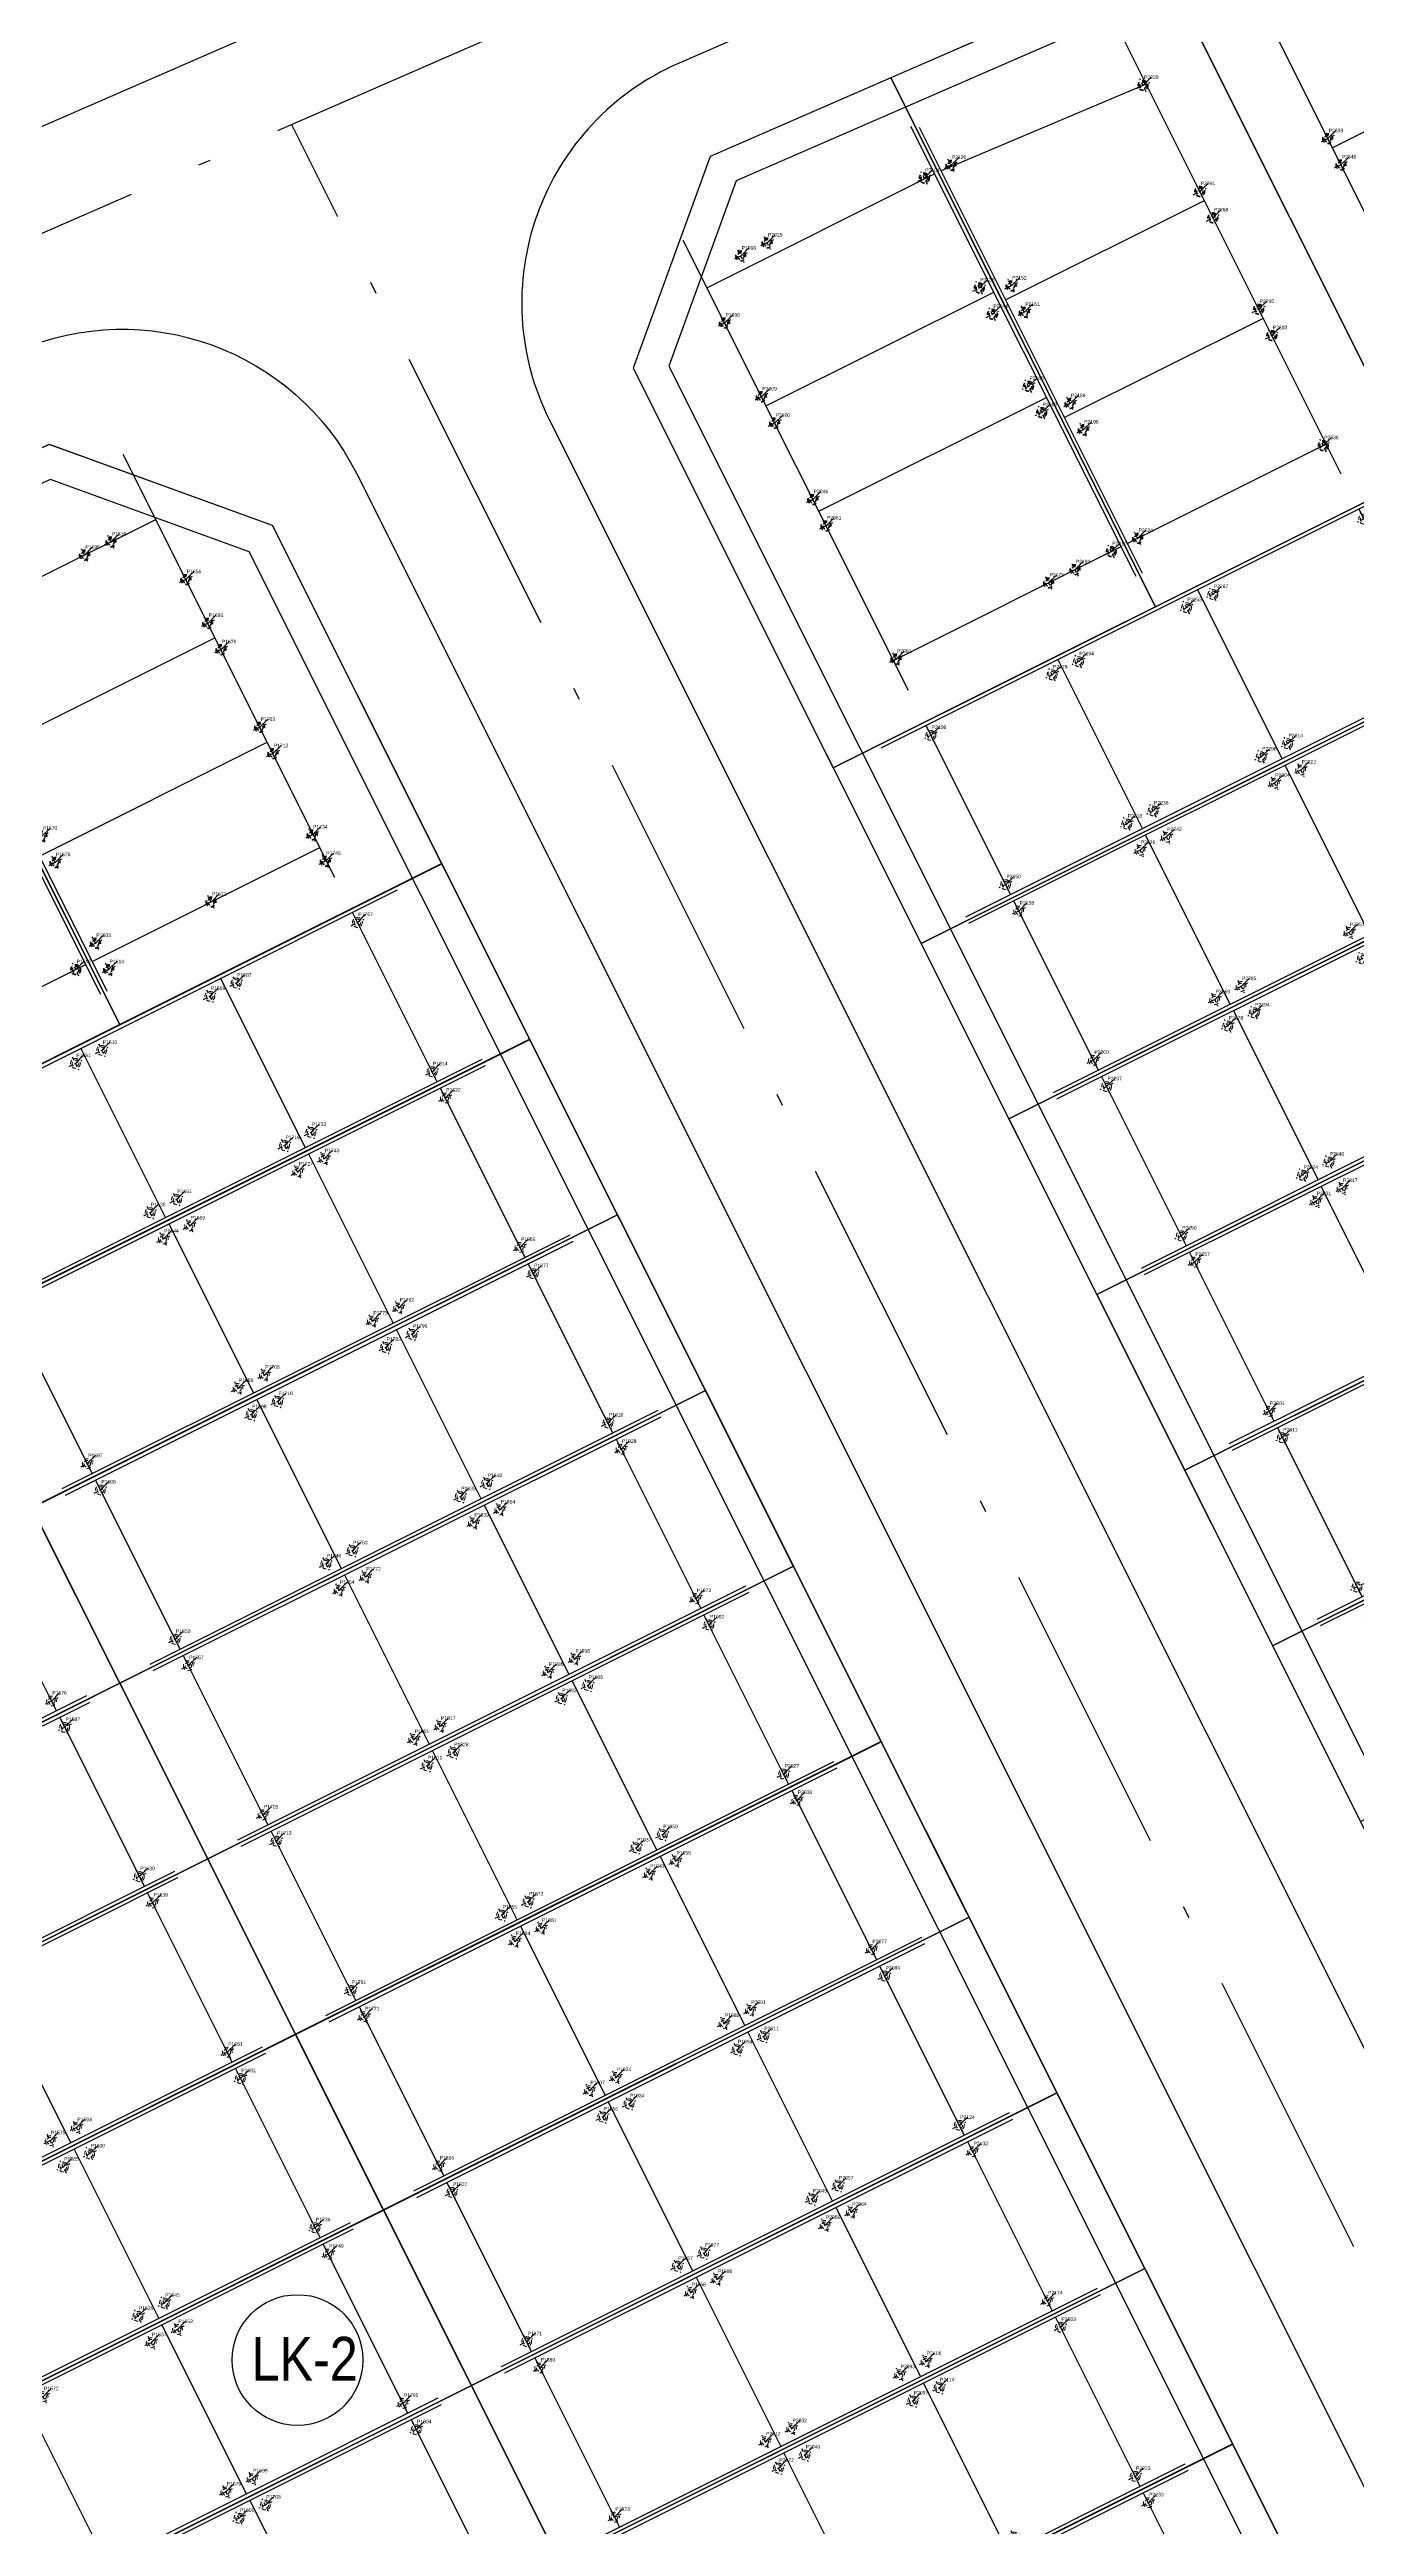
# Model space of a CAD drawing. Header units: millimetres. Extents: x 567980 to 569430, y 2065777 to 2066666.
# Drawn here: x 568764.2 to 568804.1, y 2066330.6 to 2066406.3 of the extents above; entities that cross this region are included whole.
import ezdxf
from ezdxf.enums import TextEntityAlignment as Align
from ezdxf.xclip import XClip

# ---------------------------------------------------------------- set-up
doc = ezdxf.new("R2010")
doc.units = ezdxf.units.MM
for name, pattern in [('ACAD_ISO10W100', [18.5, 12, -3, 0.5, -3]), ('CENTER', [3, 1.5, -0.5, 0.5, -0.5]), ('CENTER2', [1.125, 0.75, -0.125, 0.125, -0.125]), ('HIDDEN', [0.75, 0.5, -0.25]), ('Xref Grid (A1)$0$CENTER2', [1.125, 0.75, -0.125, 0.125, -0.125])]:
    doc.linetypes.add(name, pattern=pattern)
for name, color, linetype in [('01.AXIS', 160, 'CENTER2'), ('13.BEAM', 8, 'Continuous'), ('BoThamCo', 94, 'Continuous'), ('CDC.01.AXIS', 160, 'CENTER2'), ('ChiaLo', 128, 'CENTER'), ('datOlienke', 42, 'Continuous'), ('LogDg', 7, 'Continuous'), ('LoLK', 6, 'Continuous'), ('RANHGIOI', 2, 'HIDDEN'), ('TimDg', 222, 'Continuous'), ('ViaHeS', 32, 'Continuous'), ('Xref Grid (A1)$0$01.AXIS', 160, 'Xref Grid (A1)$0$CENTER2')]:
    doc.layers.add(name, color=color, linetype=linetype)
for name, color, linetype, lineweight in [('A-KY HIEU', 34, 'Continuous', 20), ('A-NET THAY', 125, 'Continuous', 18), ('A-TUONG', 255, 'Continuous', 35), ('boDnv', 54, 'Continuous', 25), ('E- RANH GIOI', 1, 'CENTER', 13), ('kata_text', 254, 'Continuous', 30)]:
    doc.layers.add(name, color=color, linetype=linetype, lineweight=lineweight)
doc.styles.add('kata_dim', font='vnrms.shx', dxfattribs={"width": 0.66, "oblique": 7})
doc.styles.add('kata_text', font='arial.ttf', dxfattribs={"width": 0.8})
doc.styles.add('rms', font='romans.shx', dxfattribs={"width": 0.7, "bigfont": 'vns.shx'})
doc.styles.add('VNH', font='', dxfattribs={"height": 2.5})
doc.styles.get('VNH').set_extended_font_data('.VnArial NarrowH')
doc.linetypes.add('ADL', pattern='A,0.125,-0.15,["++",rms,S=0.5,R=0,X=0,Y=-0.2245],-1.35,1.125', length=2.75)
doc.dimstyles.new('kata_dim_iso', dxfattribs={"dimtxt": 2.5, "dimasz": 1.5, "dimexe": 1.5, "dimexo": 2.5, "dimtad": 1, "dimdec": 0, "dimzin": 0, "dimdsep": 46, "dimtxsty": 'kata_dim', "dimblk": 'kata_block_ArchTick', "dimcen": 0.09, "dimdle": 1.2, "dimclrd": 8, "dimclre": 8, "dimclrt": 3, "dimadec": 0, "dimazin": 0, "dimtfac": 1, "dimtdec": 0, "dimtix": 1, "dimtofl": 0, "dimtmove": 0, "dimatfit": 3, "dimfxl": 3.75, "dimfxlon": 1, "dimtolj": 1, "dimtzin": 0, "dimarcsym": 0})

# ---------------------------------------------------------------- blocks, each defined once
blk = doc.blocks.new('NEN')
at = {"layer": 'boDnv', "color": 10, "linetype": 'ADL', "ltscale": 0.25}
for points in [[(156.672, 80.693), (146.026, 101.979), (139.956, 104.181), (-3.204, 41.78), (-5.746, 35.822), (2.49, 13.482), (8.01, 11.127), (154.618, 75.032)], [(138.064, -70.202), (163.347, -55.493), (165.206, -49.265), (120.533, 40.055), (114.463, 42.257), (87.67, 30.578), (85.617, 24.916), (132.335, -68.493)], [(72.798, 19.248), (66.728, 21.45), (39.936, 9.771), (37.882, 4.109), (87.299, -94.695), (93.027, -96.404), (118.311, -81.695), (120.17, -75.467)]]:
    blk.add_lwpolyline(points, close=True, dxfattribs=at)
at = {"layer": 'BoThamCo'}
blk.add_lwpolyline([(25.78, -0.755), (18.959, 1.719), (12.14, -1.254), (9.257, -7.953), (48.895, -117.546), (54.917, -119.734), (74.12, -108.562), (76.205, -101.576)], close=True, dxfattribs=at)
at = {"layer": 'ChiaLo', "ltscale": 5}
for points in [[(152.12, 92.029), (-2.661, 24.563)], [(151.192, -63.721), (100.653, 37.328)], [(100.475, 17.564), (92.391, 33.727)], [(90.637, 12.644), (126.412, 30.537)], [(93.32, 7.278), (129.095, 25.17)], [(68.846, 4.795), (61.18, 20.122)], [(96.004, 1.911), (131.779, 19.804)], [(106.156, -89.923), (52.918, 16.521)], [(98.688, -3.455), (134.463, 14.438)], [(42.909, -8.178), (78.684, 9.715)], [(101.372, -8.821), (137.147, 9.072)], [(45.593, -13.544), (81.368, 4.349)], [(104.056, -14.187), (139.831, 3.705)], [(48.277, -18.91), (84.052, -1.017)], [(50.961, -24.276), (86.736, -6.384)], [(53.645, -29.643), (89.42, -11.75)], [(56.329, -35.009), (92.104, -17.116)], [(59.013, -40.375), (94.788, -22.482)], [(61.697, -45.741), (97.471, -27.848)], [(64.38, -51.108), (100.155, -33.215)], [(67.064, -56.474), (102.839, -38.581)]]:
    blk.add_lwpolyline(points, dxfattribs=at)
at = {"layer": 'datOlienke'}
for points in [[(157.758, 80.756), (146.742, 102.783), (139.922, 105.257), (-3.967, 42.538), (-6.821, 35.849), (1.701, 12.732), (8.014, 10.038), (155.411, 74.287)], [(138.192, -71.285), (164.192, -56.158), (166.277, -49.172), (121.249, 40.859), (114.429, 43.333), (86.877, 31.323), (84.53, 24.853), (131.634, -69.327)], [(73.514, 20.052), (66.694, 22.526), (39.142, 10.516), (36.795, 4.047), (86.598, -95.529), (93.156, -97.487), (119.156, -82.36), (121.241, -75.374)]]:
    blk.add_lwpolyline(points, close=True, dxfattribs=at)
at = {"layer": 'LogDg'}
for points in [[(34.296, -348.766, -0.124666), (14.114, -339.771, 0.262937), (-5.331, -336.771, -0.009345), (-40.959, -349.473), (-145.868, -384.68, 0.405257), (-155.456, -403.235), (-146.557, -432.72), (-158.046, -436.187), (-166.572, -407.936, 0.423227), (-185.704, -398.049), (-272.077, -427.035, 0.40652), (-277.181, -436.964), (-262.947, -483.397), (-271.552, -486.035), (-285.593, -440.232, 0.421949), (-295.787, -434.992), (-422.26, -477.436, 0.346831), (-427.684, -485.726), (-426.662, -497.249, 0.109851), (-417.21, -527.045), (-422.398, -530.058, -0.109851), (-432.639, -497.779), (-433.194, -491.512, 0.484967), (-443.708, -484.634), (-484.199, -498.222, 0.36701), (-492.228, -511.51), (-484.402, -560.012), (-490.326, -560.967), (-497.433, -516.92, 0.457512), (-512.889, -507.388), (-525.337, -511.314, 0.375227), (-533.554, -524.795, 0.049445), (-523.248, -562.118), (-518.404, -576.577), (-525.515, -578.96), (-530.307, -564.659, -0.044276), (-540.221, -530.036, 0.448349), (-555.614, -520.863), (-568.853, -525.038), (-576.072, -502.149), (-552.391, -494.681, 0.333336), (-544.003, -482.976), (-545.865, -397.305, 0.120559), (-569.998, -307.198), (-621.979, -219.712, 0.334943), (-635.359, -214.239), (-686.931, -227.855), (-689.803, -216.977), (-647.957, -205.93, 0.498191), (-640.704, -188.198), (-654.378, -165.183, -0.144979), (-668.853, -108.061), (-659.845, 118.23, 0.428088), (-671.924, 130.707), (-689.222, 130.58), (-689.305, 141.83), (-670.344, 141.969, 0.400474), (-658.442, 153.492), (-657.828, 168.904), (-656.06, 189.374), (-648.588, 188.728), (-650.341, 168.432), (-650.889, 154.678, 0.425345), (-638.921, 142.201), (-621.613, 142.328, 0.402651), (-609.707, 153.94), (-609.387, 163.859, -0.019867), (-608.227, 179.942), (-606.8, 192.652), (-600.838, 191.983), (-602.264, 179.273, 0.019867), (-603.39, 163.665), (-603.676, 154.802, 0.425871), (-591.594, 142.415), (-548.362, 142.733), (-548.28, 131.483), (-592.887, 131.155, 0.401789), (-604.791, 119.578), (-607.754, 35.571, -0.005984), (-607.983, 30.718, 0.462462), (-599.177, 22.287), (-555.377, 26.801), (-554.762, 20.832), (-603.242, 15.836, 0.355613), (-610.381, 8.689), (-613.794, -24.838, 0.475348), (-605.015, -33.606), (-508.268, -23.636, 0.016072), (-476.806, -19.368, 0.37392), (-470.138, -11.259), (-470.705, 9.348), (-464.707, 9.513), (-464.235, -7.648, 0.461916), (-454.747, -15.288), (-421.581, -8.993, 0.020567), (-382.015, 0.216), (-299.764, 22.963, 0.415004), (-292.798, 35.293), (-296.969, 50.218), (-285.412, 53.448), (-281.218, 38.439, 0.413423), (-268.921, 31.492), (-169.968, 58.858, 0.427702), (-164.496, 69.052), (-169.623, 84.754), (-163.92, 86.616), (-158.479, 69.956, 0.400853), (-148.742, 64.729), (-123.897, 71.6, 0.437327), (-113.795, 91.173), (-114.462, 93.013), (-128.551, 136.154), (-105.736, 143.605), (-91.769, 100.833), (-90.91, 98.466, 0.429754), (-70.957, 89.772, 0.001079), (-63.934, 92.766, 0.001474), (-62.342, 93.454), (-47.534, 99.909, 0.386536), (-43.126, 109.726), (-48.301, 125.574), (-42.598, 127.436), (-38.076, 113.59, 0.442444), (-27.275, 108.739), (111.617, 169.28, 0.414214), (115.754, 179.811), (109.361, 194.478), (114.861, 196.875), (121.255, 182.208, 0.414214), (131.785, 178.071), (252.97, 230.894), (276.872, 241.312), (291.579, 249.057, 0.419837), (295.267, 261.365), (290.95, 269.196), (301.459, 274.99), (306.058, 266.648, 0.408717), (318.136, 263.031), (326.546, 267.464), (332.148, 256.836), (324.233, 252.656, 0.419466), (320.555, 240.352), (397.092, 101.523, 0.433643), (408.413, 98.649), (440.787, 119.386), (444.023, 114.334), (410.428, 92.813, 0.395048), (407.737, 82.215), (451.056, 3.639, -0.005576), (472.219, -35.781, 0.422017), (490.066, -41.118), (502.995, -33.918), (514.672, -54.886), (500.295, -62.892, 0.404193), (495.052, -80.181), (502.502, -94.711), (491.824, -100.186), (485.095, -87.061, 0.424556), (467.192, -81.64), (316.164, -165.913), (307.211, -171.115, 0.396001), (304.075, -181.611), (326.147, -225.742), (318.098, -229.768), (296.726, -187.038, 0.432664), (285.552, -183.699), (178.072, -246.148, 0.389772), (174.86, -256.488), (194.1, -297.126), (188.677, -299.693), (170.231, -260.733, 0.439085), (158.982, -257.239), (145.496, -265.075, -0.013452), (97.701, -291.151, 0.262926), (86.853, -307.563, -0.162068), (76.015, -333.842, 0.270323), (72.318, -353.653), (79.981, -375.074), (57.383, -383.157), (49.72, -361.737, 0.270325), (34.296, -348.766)], [(191.761, -50.531), (96.917, -106.112, 0.395833), (93.785, -116.606), (107.231, -143.491, 0.432836), (118.409, -146.827), (234.309, -78.995, 0.395833), (237.441, -68.502), (223.995, -41.617, 0.432836), (212.817, -38.281), (191.761, -50.531)]]:
    blk.add_lwpolyline(points, format="xyb", dxfattribs=at)
for points in [[(-1.168, 12.049), (-9.545, 35.211, -0.395588), (-5.218, 45.265), (140.335, 108.71, -0.398858), (150.687, 104.955), (161.697, 82.941, -0.429738), (157.739, 72.029), (9.552, 7.436, -0.433088)], [(81.968, 23.269), (128.805, -70.377, 0.432836), (139.983, -73.714), (165.966, -58.597, 0.395833), (169.098, -48.104), (123.817, 42.43, 0.398858), (113.466, 46.185), (85.926, 34.181, 0.429738)], [(83.769, -96.579), (34.233, 2.462, -0.429738), (38.192, 13.375), (65.731, 25.379, -0.398858), (76.083, 21.623), (124.061, -74.306, -0.395833), (120.929, -84.799), (94.947, -99.916, -0.432836)], [(57.283, -121.828), (75.893, -111.001, 0.395833), (79.025, -100.508), (28.348, 0.817, 0.398858), (17.996, 4.572), (10.657, 1.373, 0.395588), (6.33, -8.682), (45.737, -117.634, 0.467936)]]:
    blk.add_lwpolyline(points, format="xyb", close=True, dxfattribs=at)
at = {"layer": 'LoLK'}
for points in [[(108.915, 40.929), (100.653, 37.328), (108.524, 21.59), (116.573, 25.616)], [(100.653, 37.328), (92.391, 33.727), (100.475, 17.564), (108.524, 21.59)], [(92.391, 33.727), (86.877, 31.323), (84.53, 24.853), (90.637, 12.644), (100.475, 17.564)], [(73.514, 20.052), (66.694, 22.526), (61.18, 20.122), (68.846, 4.795), (78.684, 9.715)], [(108.524, 21.59), (90.637, 12.644), (93.32, 7.278), (111.208, 16.224)], [(61.18, 20.122), (52.918, 16.521), (60.797, 0.769), (68.846, 4.795)], [(111.208, 16.224), (93.32, 7.278), (96.004, 1.911), (113.892, 10.858)], [(113.892, 10.858), (96.004, 1.911), (98.688, -3.455), (116.576, 5.491)], [(81.368, 4.349), (78.684, 9.715), (68.846, 4.795), (60.797, 0.769), (63.481, -4.597)], [(116.576, 5.491), (98.688, -3.455), (101.372, -8.821), (119.26, 0.125)], [(84.052, -1.017), (81.368, 4.349), (63.481, -4.597), (66.164, -9.964)], [(119.26, 0.125), (101.372, -8.821), (104.056, -14.187), (121.944, -5.241)], [(86.736, -6.384), (84.052, -1.017), (66.164, -9.964), (68.848, -15.33)], [(124.628, -10.607), (121.944, -5.241), (104.056, -14.187), (106.74, -19.554)], [(89.42, -11.75), (86.736, -6.384), (68.848, -15.33), (71.532, -20.696)], [(66.164, -9.964), (48.277, -18.91), (50.961, -24.276), (68.848, -15.33)], [(92.104, -17.116), (89.42, -11.75), (71.532, -20.696), (74.216, -26.062)], [(68.848, -15.33), (50.961, -24.276), (53.645, -29.643), (71.532, -20.696)], [(94.788, -22.482), (92.104, -17.116), (74.216, -26.062), (76.9, -31.429)], [(71.532, -20.696), (53.645, -29.643), (56.329, -35.009), (74.216, -26.062)], [(97.471, -27.848), (94.788, -22.482), (76.9, -31.429), (79.584, -36.795)], [(74.216, -26.062), (56.329, -35.009), (59.013, -40.375), (76.9, -31.429)], [(100.155, -33.215), (97.471, -27.848), (79.584, -36.795), (82.268, -42.161)], [(76.9, -31.429), (59.013, -40.375), (61.697, -45.741), (79.584, -36.795)], [(102.839, -38.581), (100.155, -33.215), (82.268, -42.161), (84.952, -47.527)], [(79.584, -36.795), (61.697, -45.741), (64.38, -51.108), (82.268, -42.161)], [(105.523, -43.947), (102.839, -38.581), (84.952, -47.527), (87.636, -52.894)]]:
    blk.add_lwpolyline(points, close=True, dxfattribs=at)
at = {"layer": 'RANHGIOI', "color": 1, "ltscale": 9, "const_width": 1}
blk.add_lwpolyline([(460, -51.299, 0.006594), (435.293, -5.051), (303.078, 234.769), (284.672, 225.077), (-55.993, 76.586), (-56.839, 76.223, -0.005137), (-90.743, 62.093), (-377.217, -17.133, -0.020567), (-418.225, -26.678), (-463.443, -35.259, -0.021218), (-506.422, -41.541), (-623.638, -53.62), (-626.464, -70.884, 0.128574), (-620.42, -135.36), (-615.505, -148.86, 0.039408), (-607.143, -167.188), (-594.172, -190.555), (-547.57, -259.493, -0.11987), (-522.704, -326.397), (-507.917, -451.947), (-504.475, -473.277), (-499.271, -471.636), (-50.48, -321.024, 0.050684), (130.425, -239.135), (301.319, -139.843)], format="xyb", close=True, dxfattribs=at)
at = {"layer": 'RANHGIOI', "color": 5, "ltscale": 20, "const_width": 3}
blk.add_lwpolyline([(77.126, -402.722), (-90.743, 62.093)], dxfattribs=at)
at = {"layer": 'TimDg', "linetype": 'ACAD_ISO10W100', "ltscale": 0.75}
for points in [[(-618.456, -41.023), (-507.652, -29.604, 0.021218), (-465.681, -23.47), (-420.462, -14.888, 0.020567), (-380.415, -5.567), (-94.607, 73.475, 0.005041), (-61.569, 87.252, 0.001474), (-59.945, 87.954), (279.472, 235.9), (307.904, 250.872)], [(-358.633, -282.039), (-15.318, -166.825, 0.050829), (-9.777, -164.314), (222.735, -29.039)]]:
    blk.add_lwpolyline(points, format="xyb", dxfattribs=at)
for points in [[(80.71, -412.741), (34.278, -282.941), (-103.138, 96.993), (-128.229, 173.827)], [(170.944, 74.512), (-58.789, -25.625)], [(131.363, -82.199), (74.098, 32.298)], [(26.363, 11.491), (109.634, -155.002)]]:
    blk.add_lwpolyline(points, dxfattribs=at)
at = {"layer": 'ViaHeS', "elevation": 0}
blk.add_lwpolyline([(-483.362, -504.27), (-441.21, -490.124), (-436.029, -493.514), (-435.627, -498.044, 0.109851), (-424.993, -531.564), (-414.615, -525.539, -0.109851), (-423.674, -496.984), (-424.342, -489.445), (-420.001, -483.006), (-295.249, -441.14), (-289.043, -444.33), (-275.854, -487.354), (-258.645, -482.078), (-271.972, -438.601), (-268.698, -432.23), (-181.634, -403.012), (-172.975, -407.486), (-163.79, -437.92), (-140.813, -430.986), (-150.211, -399.847), (-145.597, -390.918), (-39.026, -355.153, 0.008545), (-6.235, -343.522, -0.249193), (12.375, -345.964, 0.09975), (30.772, -354.181, -0.256949), (45.215, -366.957), (51.733, -385.178), (85.63, -373.053), (79.112, -354.831, -0.256949), (82.174, -335.793, 0.136918), (92.607, -310.438, -0.249193), (103.308, -295.017, 0.012659), (148.511, -270.262), (162.157, -262.333), (168.62, -264.341), (185.966, -300.977), (196.811, -295.842), (179.033, -258.291), (181.216, -251.26), (287.384, -189.574), (293.944, -191.534), (314.073, -231.781), (330.172, -223.729), (309.538, -182.474), (311.625, -175.49), (319.134, -171.127), (408.277, -121.386), (412.274, -122.589), (434.351, -165.321), (442.347, -161.19), (420.137, -118.201), (421.38, -114.074), (470.335, -86.758), (479.641, -89.576), (486.485, -102.924), (507.841, -91.973), (500.499, -77.654), (503.421, -68.019), (517.591, -60.128), (500.076, -28.676), (486.971, -35.974), (477.625, -33.17, 0.0056), (456.311, 6.536), (412.324, 86.322), (414.12, 93.398), (444.832, 113.071), (439.977, 120.649), (409.766, 101.296), (403.142, 102.978), (327.714, 239.794), (330.524, 249.193), (334.945, 251.528), (323.749, 272.772), (318.926, 270.23), (309.354, 273.096), (306.713, 277.887), (285.696, 266.299), (288.11, 261.921), (285.295, 252.529), (274.271, 246.724), (129.387, 183.571), (122.806, 186.157), (117.612, 198.074), (106.611, 193.279), (111.806, 181.362), (109.22, 174.781), (26.33, 138.65), (-29.869, 114.154), (-36.004, 116.909), (-39.746, 128.368), (-51.153, 124.642), (-47.055, 112.092), (-50.086, 105.341), (-75.921, 94.08), (-84.511, 97.937), (-100.033, 145.467), (-134.254, 134.292), (-118.657, 86.529), (-123.231, 78.009), (-150.258, 70.535), (-156.629, 73.955), (-161.068, 87.547), (-172.475, 83.822), (-168.207, 70.753), (-171.474, 64.667), (-269.546, 37.545), (-275.711, 41.028), (-279.634, 55.063), (-302.748, 48.603), (-298.843, 34.63), (-302.316, 28.482), (-383.614, 5.999, -0.020567), (-422.7, -3.099), (-456.246, -9.465), (-461.296, -5.399), (-461.708, 9.595), (-473.703, 9.265), (-473.239, -7.637), (-478.028, -13.489, -0.015955), (-508.883, -17.667), (-606.147, -27.691), (-610.614, -23.229), (-607.49, 7.461), (-602.01, 12.947), (-554.455, 17.848), (-555.685, 29.785), (-600.448, 25.172), (-605.043, 29.645, 0.007073), (-604.756, 35.466), (-601.912, 116.095), (-594.665, 123.142), (-548.221, 123.483), (-548.421, 150.733), (-593.42, 150.402), (-600.493, 157.35, -0.027886), (-599.283, 178.939), (-597.857, 191.648), (-609.782, 192.987), (-611.208, 180.277, 0.019867), (-612.385, 163.955), (-612.597, 157.389), (-619.823, 150.342), (-639.316, 150.198), (-646.998, 158.133), (-646.598, 168.196), (-644.852, 188.405), (-659.796, 189.697), (-661.572, 169.14), (-662.014, 158.023), (-670.332, 149.97), (-689.364, 149.83), (-689.163, 122.58), (-671.417, 122.71), (-663.736, 114.776), (-672.6, -107.912, 0.144979), (-657.602, -167.099), (-644.687, -188.836), (-648.335, -197.756), (-691.845, -209.242), (-684.889, -235.59), (-633.86, -222.118), (-622.039, -226.953), (-573.255, -309.058, -0.120474), (-549.614, -397.387), (-547.842, -478.902), (-555.298, -489.306), (-577.876, -496.427), (-567.048, -530.76), (-552.743, -526.248), (-543.713, -531.719, 0.042979), (-533.836, -565.928), (-529.071, -580.151), (-514.848, -575.386), (-519.719, -560.846, -0.045576), (-529.315, -527.166), (-523.005, -516.87), (-508.247, -512.215), (-500.456, -517.02), (-493.287, -561.445), (-481.44, -559.534), (-488.883, -513.408), (-483.362, -504.27)], format="xyb", dxfattribs=at)
at = {"layer": 'ViaHeS'}
for points in [[(157.758, 80.756), (146.742, 102.783), (139.922, 105.257), (-3.967, 42.538), (-6.821, 35.849), (1.701, 12.732), (8.014, 10.038), (155.411, 74.287)], [(138.192, -71.285), (164.192, -56.158), (166.277, -49.172), (121.249, 40.859), (114.429, 43.333), (86.877, 31.323), (84.53, 24.853), (131.634, -69.327)], [(73.514, 20.052), (66.694, 22.526), (39.142, 10.516), (36.795, 4.047), (86.598, -95.529), (93.156, -97.487), (119.156, -82.36), (121.241, -75.374)], [(48.895, -117.546), (9.257, -7.953), (12.14, -1.254), (18.959, 1.719), (25.78, -0.755), (76.205, -101.576), (74.12, -108.562), (54.917, -119.734)]]:
    blk.add_lwpolyline(points, close=True, dxfattribs=at)
blk = doc.blocks.new('NEN M01')
at = {"layer": 'datOlienke'}
blk.add_lwpolyline([(4.737, 4.993), (3.439, 29.587), (-1.824, 34.58), (-158.789, 34.58), (-164.078, 29.588), (-165.502, 4.992), (-160.791, 0), (0, 0)], close=True, dxfattribs=at)
blk = doc.blocks.new('NEN K02')
at = {"layer": 'datOlienke'}
blk.add_lwpolyline([(-109.225, 40), (-114.488, 35.007), (-116.072, 4.993), (-111.335, 0), (0, 0), (4.684, 4.99), (2.786, 35.01), (-2.53, 40)], close=True, dxfattribs=at)
at = {"layer": 'LoLK'}
for points in [[(-109.225, 40), (-114.488, 35.007), (-114.805, 29), (-97.668, 29), (-97.668, 40)], [(-91.668, 40), (-97.668, 40), (-97.668, 29), (-97.668, 20), (-91.668, 20)], [(-91.668, 20), (-97.668, 20), (-97.668, 29), (-97.668, 40), (-91.668, 40)], [(-85.668, 40), (-91.668, 40), (-91.668, 20), (-85.668, 20)], [(-91.668, 20), (-91.668, 40), (-85.668, 40), (-85.668, 20)], [(-79.668, 40), (-85.668, 40), (-85.668, 20), (-79.668, 20)], [(-85.668, 20), (-85.668, 40), (-79.668, 40), (-79.668, 20)], [(-73.668, 40), (-79.668, 40), (-79.668, 20), (-73.668, 20)], [(-79.668, 20), (-79.668, 40), (-73.668, 40), (-73.668, 20)], [(-67.668, 40), (-73.668, 40), (-73.668, 20), (-67.668, 20)], [(-73.668, 20), (-73.668, 40), (-67.668, 40), (-67.668, 20)], [(-61.668, 40), (-67.668, 40), (-67.668, 20), (-61.668, 20)], [(-67.668, 20), (-67.668, 40), (-61.668, 40), (-61.668, 20)], [(-61.668, 20), (-67.668, 20), (-67.668, 29), (-67.668, 40), (-61.668, 40)], [(-55.668, 40), (-61.668, 40), (-61.668, 20), (-55.668, 20)], [(-61.668, 20), (-61.668, 40), (-55.668, 40), (-55.668, 20)], [(-61.668, 20), (-61.668, 40), (-55.668, 40), (-55.668, 20)], [(-49.668, 40), (-55.668, 40), (-55.668, 20), (-49.668, 20)], [(-55.668, 20), (-55.668, 40), (-49.668, 40), (-49.668, 20)], [(-55.668, 20), (-55.668, 40), (-49.668, 40), (-49.668, 20)], [(-43.668, 40), (-49.668, 40), (-49.668, 20), (-43.668, 20)], [(-49.668, 20), (-49.668, 40), (-43.668, 40), (-43.668, 20)], [(-43.668, 20), (-43.668, 40), (-49.668, 40), (-49.668, 20)], [(-49.668, 20), (-43.668, 20), (-43.668, 29), (-43.668, 40), (-49.668, 40)], [(-37.668, 40), (-43.668, 40), (-43.668, 20), (-37.668, 20)], [(-43.668, 20), (-43.668, 40), (-37.668, 40), (-37.668, 20)], [(-37.668, 20), (-37.668, 40), (-43.668, 40), (-43.668, 20)], [(-114.805, 29), (-115.28, 20), (-97.668, 20), (-97.668, 29)], [(-85.668, 20), (-85.668, 0), (-79.668, 0), (-79.668, 20)], [(-79.668, 20), (-79.668, 0), (-73.668, 0), (-73.668, 20)], [(-73.668, 20), (-73.668, 0), (-67.668, 0), (-67.668, 20)], [(-67.668, 20), (-67.668, 0), (-61.668, 0), (-61.668, 20)], [(-61.668, 20), (-67.668, 20), (-67.668, 11), (-67.668, 0), (-61.668, 0)], [(-61.668, 20), (-61.668, 0), (-55.668, 0), (-55.668, 20)], [(-61.668, 20), (-61.668, 0), (-55.668, 0), (-55.668, 20)], [(-55.668, 20), (-55.668, 0), (-49.668, 0), (-49.668, 20)], [(-55.668, 20), (-55.668, 0), (-49.668, 0), (-49.668, 20)]]:
    blk.add_lwpolyline(points, close=True, dxfattribs=at)
blk = doc.blocks.new('A$C758D662A')
at = {"linetype": 'HIDDEN', "ltscale": 500}
for radius in [300, 200]:
    blk.add_circle((0, 0), radius, dxfattribs=at)
at = {"layer": 'CDC.01.AXIS', "ltscale": 200}
for p, q in [((437, 0), (-437, 0)), ((0, 437), (0, -437))]:
    blk.add_line(p, q, dxfattribs=at)
blk = doc.blocks.new('T2 CUM A7')
at = {"layer": '01.AXIS', "ltscale": 500}
for p, q in [((0.11, 0.914), (0.11, -14.466)), ((7.89, 0.914), (7.89, -14.466)), ((8.11, 0.914, 0), (8.11, -14.322, 0)), ((14.89, 0.914, 0), (14.89, -14.322, 0)), ((19.11, 0.914, 0), (19.11, -13.297, 0)), ((25.89, 0.914, 0), (25.89, -13.297, 0)), ((26.11, 0.914, 0), (26.11, -13.543, 0)), ((33.89, 0.914, 0), (33.89, -13.543, 0)), ((0.05, -0.11), (7.89, -0.11)), ((14.94, -0.11, 0), (8.11, -0.11, 0)), ((19.05, -0.11, 0), (25.89, -0.11, 0)), ((26.11, -0.11, 0), (33.89, -0.11, 0)), ((26.11, -3.71, 0), (33.89, -3.71, 0)), ((14.89, -4.41, 0), (8.11, -4.41, 0)), ((19.11, -4.11, 0), (25.89, -4.11, 0)), ((0.11, -5.21), (7.89, -5.21)), ((26.11, -7.28, 0), (33.89, -7.28, 0)), ((19.11, -8.13, 0), (25.89, -8.13, 0)), ((0.11, -8.81), (7.89, -8.81)), ((14.89, -8.43, 0), (8.11, -8.43, 0)), ((30.014, -11.32, 0), (33.89, -11.32, 0)), ((26.11, -11.7, 0), (29.38, -11.7, 0)), ((0.11, -12.85), (7.89, -12.85))]:
    blk.add_line(p, q, dxfattribs=at)
at = {"layer": '01.AXIS', "ltscale": 500, "elevation": 0}
for points in [[(19.11, -12.153), (25.89, -11.724)], [(14.89, -12.41), (8.11, -12.84)]]:
    blk.add_lwpolyline(points, dxfattribs=at)
at = {"layer": '13.BEAM', "ltscale": 500}
blk.add_line((7.442, -13.011), (7.443, -13.011), dxfattribs=at)
at = {"yscale": 0.0005, "zscale": 0.0005}
for p, xscale in [((0.2, -0.11), 0.0005), ((7.55, -0.11), -0.0005), ((8.45, -0.11, 0), 0.0005), ((14.79, -0.11, 0), -0.0005), ((19.2, -0.11, 0), 0.0005), ((25.55, -0.11, 0), -0.0005), ((26.45, 0.34), 0.0005), ((30.17, -0.11, 0), 0.0005), ((33.85, 0.34), 0.0005), ((26.45, -0.56), 0.0005), ((33.85, -0.56), 0.0005), ((8.45, -3.82, 0), 0.0005), ((14.89, -3.82, 0), -0.0005), ((19.11, -3.66, 0), 0.0005), ((25.55, -3.66, 0), -0.0005), ((26.45, -3.32), 0.0005), ((33.89, -3.32), 0.0005), ((0.11, -4.71), 0.0005), ((8.45, -4.72, 0), 0.0005), ((14.89, -4.72, 0), -0.0005), ((19.11, -4.56, 0), 0.0005), ((25.55, -4.56, 0), -0.0005), ((26.45, -4.22), 0.0005), ((33.89, -4.22), 0.0005), ((0.11, -5.61), 0.0005), ((26.45, -6.87), 0.0005), ((33.89, -6.87, 0), 0.0005), ((19.11, -7.54, 0), 0.0005), ((25.55, -7.54, 0), -0.0005), ((26.45, -7.77), 0.0005), ((33.89, -7.77, 0), 0.0005), ((0.11, -8.22), 0.0005), ((7.55, -8.22), -0.0005), ((8.45, -7.84, 0), 0.0005), ((14.89, -7.845, 0), -0.0005), ((19.11, -8.44, 0), 0.0005), ((25.55, -8.44, 0), -0.0005), ((0.11, -9.12), 0.0005), ((7.55, -9.12), -0.0005), ((8.45, -8.74, 0), 0.0005), ((14.89, -8.745, 0), -0.0005), ((33.89, -9.267), 0.0005), ((26.45, -11.25, 0), 0.0005), ((31.457, -11.32, 0), 0.0005), ((32.357, -11.32, 0), 0.0005), ((0.11, -11.64), 0.0005), ((19.21, -12.15, 0), 0.0005), ((25.55, -11.725, 0), -0.0005), ((26.45, -12.15, 0), 0.0005), ((7.55, -12.873), -0.0005), ((8.45, -12.856, 0), 0.0005), ((14.793, -12.42, 0), -0.0005)]:
    blk.add_blockref('A$C758D662A', p, dxfattribs=dict(at, xscale=xscale))
at = {"yscale": 0.0005, "zscale": 0.0005, "rotation": 270}
for p, xscale in [((5.41, -0.11), 0.0005), ((6.31, -0.11), 0.0005), ((7.55, -4.86), -0.0005), ((7.55, -5.76), -0.0005), ((1.47, -13.25), 0.0005), ((2.37, -13.25), 0.0005)]:
    blk.add_blockref('A$C758D662A', p, dxfattribs=dict(at, xscale=xscale))
blk = doc.blocks.new('pile Plan')
at = {"xscale": 0.5, "yscale": 0.5, "zscale": 0.5}
for p in [(340, 14779), (5440.000004, 14779), (340, 9630), (5440.000004, 9630), (340, 8730), (5440.000004, 8730), (340, 5040), (5440.000004, 5040), (340, 4140), (5440.000004, 4140), (340, -1), (5440.000004, -1)]:
    blk.add_blockref('A$C758D662A', p, dxfattribs=at)
blk = doc.blocks.new('a5 sao - 2')
at = {"layer": 'Xref Grid (A1)$0$01.AXIS', "ltscale": 500}
for p, q in [((-5.89, -1.086), (-5.89, -18.434)), ((-0.11, -1.086), (-0.11, -18.434)), ((-5.89, -2.11), (-0.11, -2.11)), ((-5.89, -7.62), (-0.11, -7.62)), ((-5.89, -12.39), (-0.11, -12.39)), ((-5.89, -16.89), (-0.11, -16.89))]:
    blk.add_line(p, q, dxfattribs=at)
at = {"xscale": 0.001, "yscale": 0.001, "zscale": 0.001}
blk.add_blockref('pile Plan', (-5.89, -16.89), dxfattribs=at)
blk = doc.blocks.new('a1 sao - 2')
at = {"layer": 'Xref Grid (A1)$0$01.AXIS', "ltscale": 500}
for p, q in [((0.11, -1.086), (0.11, -18.434)), ((5.89, -1.086), (5.89, -18.434)), ((0.11, -2.11), (5.89, -2.11)), ((0.11, -7.62), (5.89, -7.62)), ((0.11, -12.39), (5.89, -12.39)), ((0.11, -16.89), (5.89, -16.89))]:
    blk.add_line(p, q, dxfattribs=at)
at = {"xscale": 0.001, "yscale": 0.001, "zscale": 0.001}
blk.add_blockref('pile Plan', (0.11, -16.89), dxfattribs=at)
blk = doc.blocks.new('A5 - 2')
at = {"layer": 'Xref Grid (A1)$0$01.AXIS', "ltscale": 500}
for p, q in [((0.11, -1.086), (0.11, -18.434)), ((5.89, -1.086), (5.89, -18.434)), ((0.11, -2.11), (5.89, -2.11)), ((0.11, -7.62), (5.89, -7.62)), ((0.11, -12.39), (5.89, -12.39)), ((0.11, -16.89), (5.89, -16.89))]:
    blk.add_line(p, q, dxfattribs=at)
at = {"xscale": 0.001, "yscale": 0.001, "zscale": 0.001}
blk.add_blockref('pile Plan', (0.11, -16.89), dxfattribs=at)
blk = doc.blocks.new('A1 - 2')
at = {"layer": 'Xref Grid (A1)$0$01.AXIS', "ltscale": 500}
for p, q in [((0.11, -1.086), (0.11, -18.434)), ((5.89, -1.086), (5.89, -18.434)), ((0.11, -2.11), (5.89, -2.11)), ((0.11, -7.62), (5.89, -7.62)), ((0.11, -12.39), (5.89, -12.39)), ((0.11, -16.89), (5.89, -16.89))]:
    blk.add_line(p, q, dxfattribs=at)
at = {"xscale": 0.001, "yscale": 0.001, "zscale": 0.001}
blk.add_blockref('pile Plan', (0.11, -16.89), dxfattribs=at)
blk = doc.blocks.new('kata_block_ArchTick')
at = {"color": 8}
blk.add_line((1, 0), (-1, 0), dxfattribs=at)
at = {"color": 8, "const_width": 0.15}
blk.add_lwpolyline([(-0.5, -0.5), (0.5, 0.5)], dxfattribs=at)
blk = doc.blocks.new('A$C33BC4D2A')
at = {"layer": 'A-KY HIEU', "color": 0, "const_width": 1.022}
blk.add_lwpolyline([(14.345, -292.097), (14.345, -4.903), (414.985, -4.903), (414.985, -292.097)], close=True, dxfattribs=at)
at = {"layer": 'Defpoints', "color": 125}
blk.add_lwpolyline([(0, -297), (420, -297), (420, 0), (0, 0)], close=True, dxfattribs=at)
blk = doc.blocks.new('*U58')
at = {"color": 0, "ltscale": 0.8, "style": 'kata_text', "width": 0.8, "flags": 1}
blk.add_attdef('CHU_THICH', text='', height=2.2, dxfattribs=at).set_placement((0, 0), align=Align.MIDDLE_CENTER)
at = {"color": 0, "ltscale": 0.8, "style": 'kata_text', "width": 0.8}
blk.add_attdef('TEN', text='', height=2.2, dxfattribs=at).set_placement((5, 5), align=Align.MIDDLE_CENTER)
at = {"layer": 'Defpoints'}
blk.add_leader([(0, 0), (5, 5)], dimstyle='kata_dim_iso', override={"dimasz": 0.6, "dimgap": 0.625, "dimtad": 0}, dxfattribs=at)
blk = doc.blocks.new('A$C1AAD29DE')
at = {"layer": 'kata_text', "xscale": 50, "yscale": 50, "zscale": 50}
for p, values in [((169960, -32305, 0), {'TEN': 'P2230'}), ((175620, -33939, 0), {'TEN': 'P2339'}), ((163257, -35149, 0), {'TEN': 'P2104'}), ((164072, -34760, 0), {'TEN': 'P2120'}), ((176023, -34746, 0), {'TEN': 'P2346'}), ((171696, -35559, 0), {'TEN': 'P2261'}), ((172100, -36366, 0), {'TEN': 'P2268'}), ((158440, -37135, 0), {'TEN': 'P2015'}), ((157632, -37539, 0), {'TEN': 'P1996'}), ((164941, -38516, 0), {'TEN': 'P2136'}), ((165919, -38454, 0), {'TEN': 'P2152'}), ((157134, -39594, 0), {'TEN': 'P1990'}), ((165345, -39324, 0), {'TEN': 'P2144'}), ((166323, -39261, 0), {'TEN': 'P2161'}), ((173502, -39171, 0), {'TEN': 'P2296'}), ((173906, -39978, 0), {'TEN': 'P2303'}), ((158265, -41856, 0), {'TEN': 'P2009'}), ((166450, -41531, 0), {'TEN': 'P2165'}), ((167724, -42061, 0), {'TEN': 'P2189'}), ((158669, -42663, 0), {'TEN': 'P2020'}), ((166853, -42339, 0), {'TEN': 'P2169'}), ((168127, -42868, 0), {'TEN': 'P2196'}), ((175482, -43352, 0), {'TEN': 'P2336'}), ((159840, -45005, 0), {'TEN': 'P2046'}), ((160244, -45813, 0), {'TEN': 'P2051'}), ((138329, -46306, 0), {'TEN': 'P1616'}), ((168985, -46601, 0), {'TEN': 'P2210'}), ((169793, -46197, 0), {'TEN': 'P2224'}), ((137521, -46709, 0), {'TEN': 'P1595'}), ((167872, -47158, 0), {'TEN': 'P2192'}), ((140626, -47459, 0), {'TEN': 'P1656'}), ((167065, -47562, 0), {'TEN': 'P2175'}), ((172099, -47916, 0), {'TEN': 'P2267'}), ((141298, -48803, 0), {'TEN': 'P1668'}), ((171291, -48320, 0), {'TEN': 'P2253'}), ((141702, -49611, 0), {'TEN': 'P1676'}), ((162390, -49900, 0), {'TEN': 'P2091'}), ((167173, -50380, 0), {'TEN': 'P2178'}), ((167980, -49976, 0), {'TEN': 'P2194'}), ((142891, -51989, 0), {'TEN': 'P1703'}), ((163457, -52238, 0), {'TEN': 'P2108'}), ((174388, -52492, 0), {'TEN': 'P2314'}), ((143295, -52796, 0), {'TEN': 'P1712'}), ((173580, -52896, 0), {'TEN': 'P2298'}), ((174792, -53300, 0), {'TEN': 'P2322'}), ((173984, -53704, 0), {'TEN': 'P2304'}), ((169462, -54956, 0), {'TEN': 'P2218'}), ((170269, -54552, 0), {'TEN': 'P2236'}), ((136215, -55328, 0), {'TEN': 'P1570'}), ((144498, -55291, 0), {'TEN': 'P1734'}), ((170673, -55360, 0), {'TEN': 'P2242'}), ((136619, -56135, 0), {'TEN': 'P1578'}), ((144902, -56098, 0), {'TEN': 'P1745'}), ((169865, -55764, 0), {'TEN': 'P2226'}), ((165746, -56814, 0), {'TEN': 'P2150'}), ((141398, -57346, 0), {'TEN': 'P1671'}), ((145885, -57973, 0), {'TEN': 'P1767'}), ((166150, -57622, 0), {'TEN': 'P2158'}), ((137857, -58612, 0), {'TEN': 'P1603'}), ((176273, -58280, 0), {'TEN': 'P2351'}), ((137252, -59419, 0), {'TEN': 'P1592'}), ((138261, -59419, 0), {'TEN': 'P1614'}), ((141362, -60236, 0), {'TEN': 'P1669'}), ((142170, -59832, 0), {'TEN': 'P1687'}), ((172962, -59936, 0), {'TEN': 'P2285'}), ((172154, -60340, 0), {'TEN': 'P2269'}), ((173366, -60744, 0), {'TEN': 'P2294'}), ((172558, -61147, 0), {'TEN': 'P2278'}), ((137243, -62296, 0), {'TEN': 'P1591'}), ((138051, -61892, 0), {'TEN': 'P1610'}), ((148174, -62550, 0), {'TEN': 'P1814'}), ((168438, -62198, 0), {'TEN': 'P2200'}), ((168842, -63006, 0), {'TEN': 'P2207'}), ((148578, -63357, 0), {'TEN': 'P1822'}), ((143651, -64812, 0), {'TEN': 'P1719'}), ((144458, -64408, 0), {'TEN': 'P1733'}), ((144055, -65620, 0), {'TEN': 'P1727'}), ((144862, -65216, 0), {'TEN': 'P1743'}), ((175655, -65320, 0), {'TEN': 'P2340'}), ((174847, -65724, 0), {'TEN': 'P2324'}), ((176059, -66128, 0), {'TEN': 'P2347'}), ((139532, -66872, 0), {'TEN': 'P1635'}), ((140340, -66468, 0), {'TEN': 'P1651'}), ((175251, -66531, 0), {'TEN': 'P2331'}), ((139936, -67679, 0), {'TEN': 'P1644'}), ((140744, -67276, 0), {'TEN': 'P1659'}), ((171131, -67582, 0), {'TEN': 'P2250'}), ((150867, -67933, 0), {'TEN': 'P1866'}), ((171535, -68390, 0), {'TEN': 'P2257'}), ((151271, -68741, 0), {'TEN': 'P1877'}), ((147151, -69792, 0), {'TEN': 'P1792'}), ((146344, -70196, 0), {'TEN': 'P1775'}), ((147555, -70600, 0), {'TEN': 'P1799'}), ((146748, -71003, 0), {'TEN': 'P1783'}), ((142225, -72256, 0), {'TEN': 'P1688'}), ((143032, -71852, 0), {'TEN': 'P1706'}), ((142629, -73063, 0), {'TEN': 'P1698'}), ((143436, -72660, 0), {'TEN': 'P1716'}), ((173824, -72966, 0), {'TEN': 'P2301'}), ((153560, -73317, 0), {'TEN': 'P1919'}), ((174228, -73774, 0), {'TEN': 'P2311'}), ((137605, -74567, 0), {'TEN': 'P1597'}), ((153964, -74125, 0), {'TEN': 'P1928'}), ((138008, -75374, 0), {'TEN': 'P1608'}), ((149844, -75176, 0), {'TEN': 'P1848'}), ((149036, -75580, 0), {'TEN': 'P1835'}), ((150248, -75984, 0), {'TEN': 'P1854'}), ((149440, -76387, 0), {'TEN': 'P1839'}), ((144918, -77640, 0), {'TEN': 'P1746'}), ((145725, -77236, 0), {'TEN': 'P1763'}), ((145322, -78447, 0), {'TEN': 'P1754'}), ((146129, -78043, 0), {'TEN': 'P1772'}), ((156253, -78701, 0), {'TEN': 'P1972'}), ((140297, -79951, 0), {'TEN': 'P1650'}), ((156656, -79509, 0), {'TEN': 'P1982'}), ((140701, -80758, 0), {'TEN': 'P1657'}), ((152537, -80560, 0), {'TEN': 'P1898'}), ((151729, -80964, 0), {'TEN': 'P1885'}), ((152941, -81367, 0), {'TEN': 'P1906'}), ((136509, -81845, 0), {'TEN': 'P1576'}), ((152133, -81771, 0), {'TEN': 'P1892'}), ((136913, -82653, 0), {'TEN': 'P1587'}), ((147610, -83024, 0), {'TEN': 'P1801'}), ((148418, -82620, 0), {'TEN': 'P1817'}), ((148014, -83831, 0), {'TEN': 'P1811'}), ((148822, -83427, 0), {'TEN': 'P1828'}), ((158945, -84085, 0), {'TEN': 'P2027'}), ((142990, -85335, 0), {'TEN': 'P1705'}), ((159349, -84893, 0), {'TEN': 'P2036'}), ((155230, -85944, 0), {'TEN': 'P1950'}), ((143394, -86142, 0), {'TEN': 'P1713'}), ((154422, -86348, 0), {'TEN': 'P1937'}), ((155633, -86751, 0), {'TEN': 'P1955'}), ((139202, -87229, 0), {'TEN': 'P1630'}), ((154826, -87155, 0), {'TEN': 'P1943'}), ((139605, -88037, 0), {'TEN': 'P1639'}), ((150303, -88408, 0), {'TEN': 'P1855'}), ((151111, -88004, 0), {'TEN': 'P1873'}), ((151515, -88811, 0), {'TEN': 'P1881'}), ((150707, -89215, 0), {'TEN': 'P1864'}), ((161638, -89469, 0), {'TEN': 'P2077'}), ((162042, -90277, 0), {'TEN': 'P2084'}), ((145683, -90719, 0), {'TEN': 'P1761'}), ((157922, -91328, 0), {'TEN': 'P2001'}), ((146087, -91526, 0), {'TEN': 'P1771'}), ((157115, -91732, 0), {'TEN': 'P1988'}), ((158326, -92135, 0), {'TEN': 'P2011'}), ((141894, -92613, 0), {'TEN': 'P1681'}), ((157519, -92539, 0), {'TEN': 'P1994'}), ((142298, -93421, 0), {'TEN': 'P1691'}), ((153804, -93388, 0), {'TEN': 'P1924'}), ((152996, -93792, 0), {'TEN': 'P1907'}), ((154207, -94195, 0), {'TEN': 'P1934'}), ((137274, -94924, 0), {'TEN': 'P1593'}), ((153400, -94599, 0), {'TEN': 'P1916'}), ((164331, -94853, 0), {'TEN': 'P2124'}), ((136466, -95328, 0), {'TEN': 'P1575'}), ((137678, -95732, 0), {'TEN': 'P1600'}), ((164735, -95661, 0), {'TEN': 'P2132'}), ((136870, -96136, 0), {'TEN': 'P1585'}), ((148376, -96103, 0), {'TEN': 'P1816'}), ((160615, -96712, 0), {'TEN': 'P2057'}), ((148780, -96910, 0), {'TEN': 'P1827'}), ((159807, -97116, 0), {'TEN': 'P2045'}), ((161019, -97519, 0), {'TEN': 'P2064'}), ((144587, -97997, 0), {'TEN': 'P1736'}), ((160211, -97923, 0), {'TEN': 'P2050'}), ((144991, -98805, 0), {'TEN': 'P1749'}), ((156496, -98772, 0), {'TEN': 'P1977'}), ((155689, -99176, 0), {'TEN': 'P1957'}), ((156900, -99579, 0), {'TEN': 'P1986'}), ((139967, -100308, 0), {'TEN': 'P1645'}), ((156093, -99983, 0), {'TEN': 'P1968'}), ((167024, -100237, 0), {'TEN': 'P2174'}), ((139159, -100712, 0), {'TEN': 'P1629'}), ((140371, -101116, 0), {'TEN': 'P1652'}), ((167428, -101045, 0), {'TEN': 'P2183'}), ((139563, -101520, 0), {'TEN': 'P1637'}), ((151068, -101487, 0), {'TEN': 'P1871'}), ((151472, -102294, 0), {'TEN': 'P1880'}), ((162500, -102500, 0), {'TEN': 'P2093'}), ((163308, -102096, 0), {'TEN': 'P2106'}), ((136252, -103176, 0), {'TEN': 'P1572'}), ((147280, -103381, 0), {'TEN': 'P1795'}), ((162904, -103307, 0), {'TEN': 'P2097'}), ((163712, -102903, 0), {'TEN': 'P2114'}), ((147684, -104189, 0), {'TEN': 'P1804'}), ((159189, -104156, 0), {'TEN': 'P2032'}), ((158382, -104560, 0), {'TEN': 'P2012'}), ((159593, -104963, 0), {'TEN': 'P2040'}), ((142660, -105692, 0), {'TEN': 'P1699'}), ((158785, -105367, 0), {'TEN': 'P2022'}), ((169716, -105621, 0), {'TEN': 'P2223'}), ((141852, -106096, 0), {'TEN': 'P1679'}), ((143063, -106500, 0), {'TEN': 'P1708'}), ((170120, -106429, 0), {'TEN': 'P2233'}), ((142256, -106904, 0), {'TEN': 'P1690'}), ((153761, -106870, 0), {'TEN': 'P1923'})]:
    blk.add_blockref('*U58', p, dxfattribs=at).add_auto_attribs(values)

msp = doc.modelspace()

# ---------------------------------------------------------------- block references
at = {"layer": 'boDnv', "extrusion": (-2.4685e-06, 4.62064e-06, 1)}
ref = msp.add_blockref('NEN', (568697.481, 2066371.697, 8.143), dxfattribs=at)
XClip(ref).set_block_clipping_path([(-95.7748162709, -416.20828746), (591.9650857092, 169.550739368)])

# ---------------------------------------------------------------- next in the draw order: linework, layer by layer
at = {"layer": 'kata_text', "extrusion": (-2.4685e-06, 4.62064e-06, 1)}
msp.add_circle((568771.754, 2066335.682, 8.143), 1.997, dxfattribs=at)

# ---------------------------------------------------------------- next in the draw order: block references
at = {"layer": 'A-NET THAY', "extrusion": (-2.4685e-06, 4.62064e-06, 1)}
for name, p, xscale, yscale, zscale, rotation in [('A1 - 2', (568806.004, 2066393.288, 8.143), 0.9999476230159845, 0.9999476230159845, 0.9999476230159845, 296.5718179021275), ('A5 - 2', (568811.371, 2066382.556, 8.143), -0.9999476230159845, 0.9999476230159846, 0.9999476230159847, 296.5718179021275), ('A5 - 2', (568811.371, 2066382.556, 8.143), 0.9999476230159845, 0.9999476230159845, 0.9999476230159845, 296.5718179021275), ('a1 sao - 2', (568760.962, 2066367.095, 8.143), 0.9999476230159845, 0.9999476230159845, 0.9999476230159845, 116.5718179021275), ('A1 - 2', (568816.739, 2066371.824, 8.143), -0.9999476230159845, 0.9999476230159846, 0.9999476230159847, 296.5718179021275), ('a1 sao - 2', (568760.962, 2066367.095, 8.143), -0.9999476230159847, 0.9999476230159846, 0.9999476230159847, 116.5718179021276), ('A1 - 2', (568816.739, 2066371.824, 8.143), 0.9999476230159845, 0.9999476230159845, 0.9999476230159845, 296.5718179021275), ('a5 sao - 2', (568763.646, 2066361.729, 8.143), 0.9999476230159845, 0.9999476230159845, 0.9999476230159845, 116.5718179021275), ('A5 - 2', (568822.106, 2066361.092, 8.143), -0.9999476230159845, 0.9999476230159846, 0.9999476230159847, 296.5718179021275), ('a5 sao - 2', (568769.014, 2066350.997, 8.143), -0.9999476230159847, 0.9999476230159846, 0.9999476230159847, 116.5718179021276), ('A5 - 2', (568766.33, 2066356.363, 8.143), -0.9999476230159845, 0.9999476230159846, 0.9999476230159847, 296.5718179021275), ('a1 sao - 2', (568771.698, 2066345.631, 8.143), 0.9999476230159845, 0.9999476230159845, 0.9999476230159845, 116.5718179021275), ('A5 - 2', (568766.33, 2066356.363, 8.143), 0.9999476230159845, 0.9999476230159845, 0.9999476230159845, 296.5718179021275), ('a1 sao - 2', (568771.698, 2066345.631, 8.143), -0.9999476230159847, 0.9999476230159846, 0.9999476230159847, 116.5718179021276), ('A1 - 2', (568771.698, 2066345.631, 8.143), -0.9999476230159845, 0.9999476230159846, 0.9999476230159847, 296.5718179021275), ('a5 sao - 2', (568774.381, 2066340.265, 8.143), 0.9999476230159845, 0.9999476230159845, 0.9999476230159845, 116.5718179021275), ('A1 - 2', (568771.698, 2066345.631, 8.143), 0.9999476230159845, 0.9999476230159845, 0.9999476230159845, 296.5718179021275), ('a5 sao - 2', (568779.749, 2066329.533, 8.143), -0.9999476230159847, 0.9999476230159846, 0.9999476230159847, 116.5718179021276), ('A5 - 2', (568777.065, 2066334.899, 8.143), -0.9999476230159845, 0.9999476230159846, 0.9999476230159847, 296.5718179021275), ('a1 sao - 2', (568782.433, 2066324.167, 8.143), 0.9999476230159845, 0.9999476230159845, 0.9999476230159845, 116.5718179021275), ('A5 - 2', (568777.065, 2066334.899, 8.143), 0.9999476230159845, 0.9999476230159845, 0.9999476230159845, 296.5718179021275), ('a1 sao - 2', (568782.433, 2066324.167, 8.143), -0.9999476230159847, 0.9999476230159846, 0.9999476230159847, 116.5718179021276)]:
    msp.add_blockref(name, p, dxfattribs=dict(at, xscale=xscale, yscale=yscale, zscale=zscale, rotation=rotation))
at = {"layer": 'A-TUONG', "extrusion": (-2.4685e-06, 4.62064e-06, 1), "xscale": -0.9999476230159848, "yscale": 0.9999476230159846, "zscale": 0.9999476230159847, "rotation": 206.5718179021274}
for p in [(568789.905, 2066387.472, 8.143), (568742.181, 2066366.646, 8.143)]:
    msp.add_blockref('T2 CUM A7', p, dxfattribs=at)
at = {"layer": 'E- RANH GIOI', "extrusion": (-2.4685e-06, 4.62064e-06, 1), "xscale": 2.114336868039268, "yscale": 2.114336868039268, "zscale": 2.114336868039268}
msp.add_blockref('A$C33BC4D2A', (568541.684, 2066558.171, 8.143), dxfattribs=at)
at = {"layer": 'kata_text', "extrusion": (-2.4685e-06, 4.62064e-06, 1), "xscale": 0.0009966571095134595, "yscale": 0.0009966571095134595, "zscale": 0.0009966571095134595}
msp.add_blockref('A$C1AAD29DE', (568628.188, 2066437.393, 8.143), dxfattribs=at)
at = {"layer": 'LoLK', "extrusion": (-2.4685e-06, 4.62064e-06, 1), "rotation": 23.55167177513295}
msp.add_blockref('NEN M01', (568852.892, 2066445.984, 8.143), dxfattribs=at)
at = {"layer": 'LoLK', "extrusion": (-2.4685e-06, 4.62064e-06, 1), "xscale": 0.9999476230159845, "yscale": 0.9999476230159845, "zscale": 0.9999476230159845, "rotation": 296.5718179021275}
msp.add_blockref('NEN K02', (568784.078, 2066276.168, 8.143), dxfattribs=at)

# ---------------------------------------------------------------- next in the draw order: texts
at = {"layer": 'kata_text', "extrusion": (-2.4685e-06, 4.62064e-06, 1), "insert": (568770.353, 2066336.39, -0.001), "char_height": 1.3395, "width": 17.6693, "attachment_point": 1, "text_direction": (1, 0, 2e-06), "style": 'VNH'}
msp.add_mtext('LK-2', dxfattribs=at)

doc.saveas('drawing.dxf')
